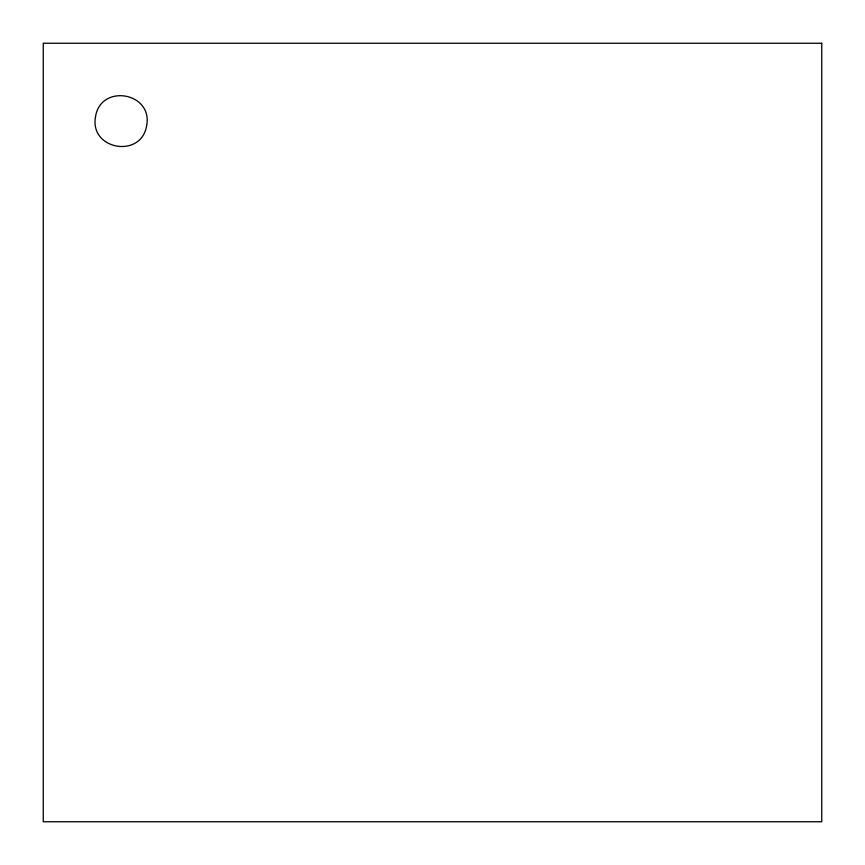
<?xml version="1.0" encoding="UTF-8"?>
<svg xmlns="http://www.w3.org/2000/svg" width="865" height="865" viewBox="0 0 865 865"><rect width="100%" height="100%" fill="white"/><g stroke="black" fill="none" stroke-linecap="round" stroke-linejoin="round"><path stroke-width="1.3" d="M95.539 116.591C89.138 149.753 141.33 158.955 146.661 125.609C153.062 92.447 100.87 83.245 95.539 116.591M821.75 43.25L43.25 43.25L43.25 821.75L821.75 821.75L821.75 43.25"/></g></svg>
